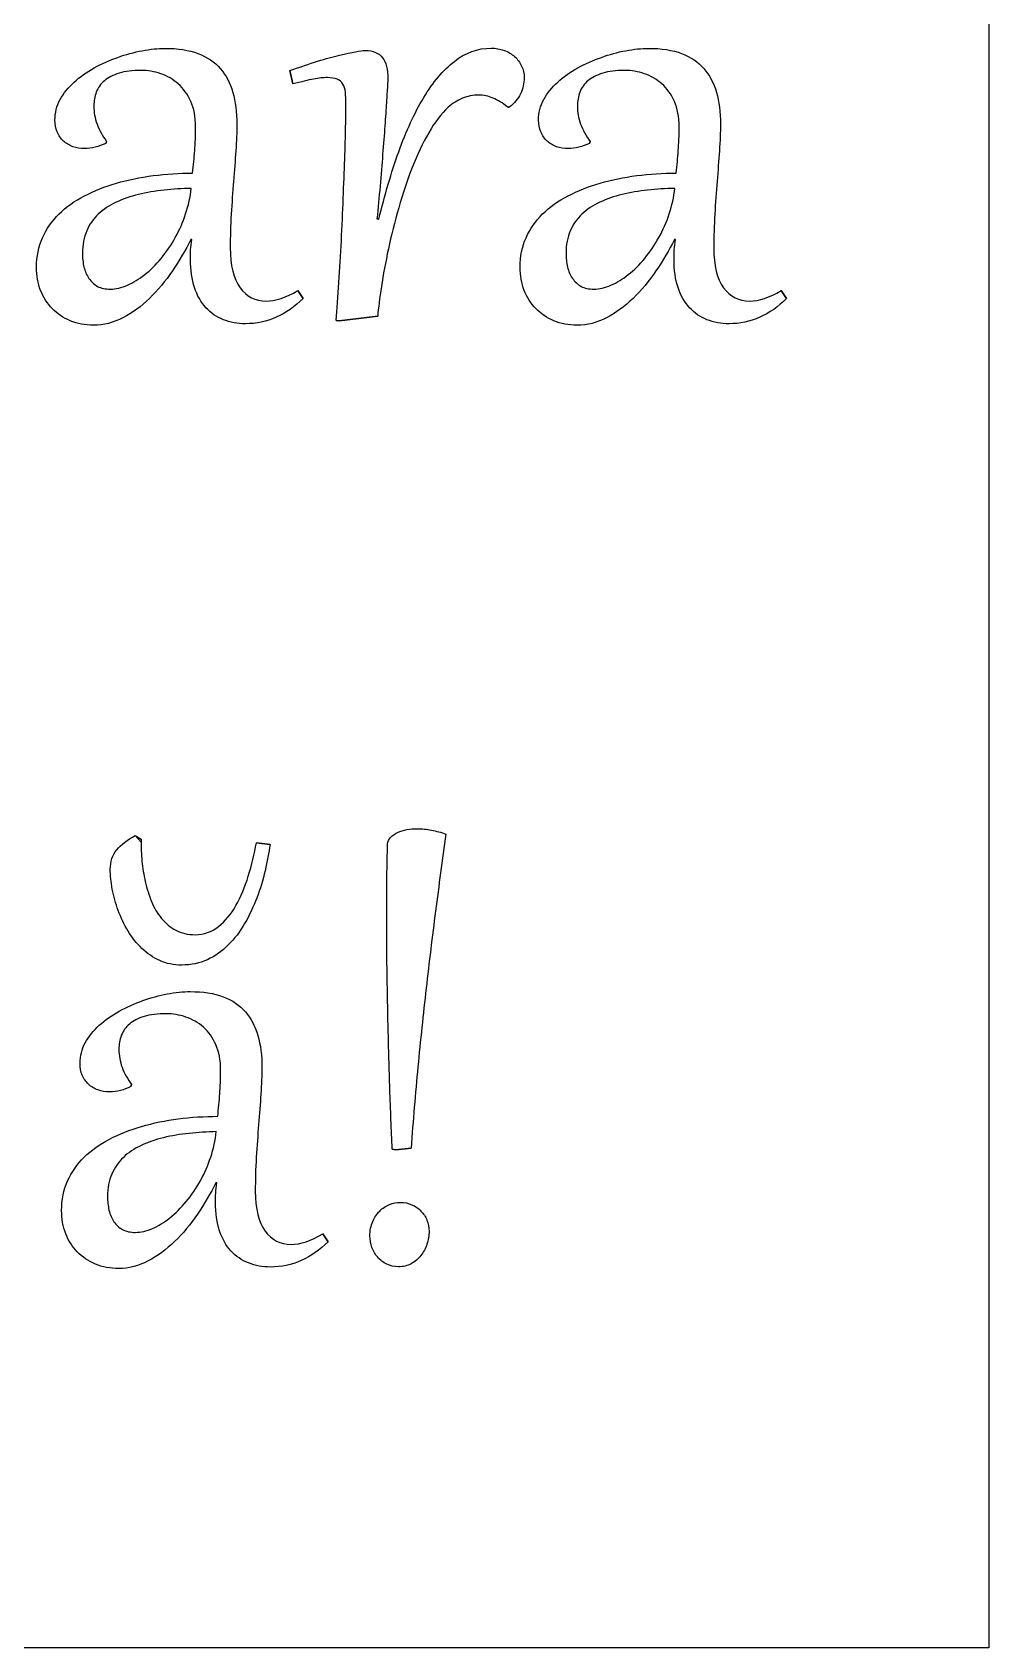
# Model space of a CAD drawing. Extents: x 7 to 168, y 177 to 282.
# Drawn here: x 42.95 to 57.25, y 231.98 to 256.15 of the extents above; entities that cross this region are included whole.
import ezdxf

# ---------------------------------------------------------------- set-up
doc = ezdxf.new("R2010")
doc.units = 0
doc.layers.add('Layer_1', color=7, linetype='CONTINUOUS')

msp = doc.modelspace()

# ---------------------------------------------------------------- linework, layer by layer
at = {"layer": 'Layer_1', "color": 1}
msp.add_lwpolyline([(7.252947, 281.981851), (57.252949, 281.981851), (57.252949, 231.98185), (7.252947, 231.98185), (7.252947, 281.981851)], dxfattribs=at)
at = {"layer": 'Layer_1', "color": 3}
for points in [[(46.844622, 255.376227), (46.803282, 255.574663)], [(50.083037, 255.026136), (50.060995, 255.026136)], [(45.392244, 254.736751), (45.392182, 254.73674)], [(52.624188, 254.736751), (52.624126, 254.73674)], [(44.060996, 254.516254), (44.049961, 254.485937)], [(51.292941, 254.516254), (51.281906, 254.485937)], [(48.104163, 253.356021), (48.131736, 253.353199)], [(45.337132, 253.047276), (45.320593, 253.047276)], [(52.569076, 253.047276), (52.552538, 253.047276)], [(43.699946, 252.843305), (43.699952, 252.843316)], [(50.931891, 252.843305), (50.931897, 252.843316)], [(46.919044, 252.283842), (46.998969, 252.165331)], [(54.150988, 252.283842), (54.230913, 252.165331)], [(47.539165, 251.831835), (47.495068, 251.834657)], [(48.115206, 251.903502), (47.539185, 251.831843), (47.539165, 251.831835)], [(44.490945, 244.131359), (44.576382, 244.076235), (44.576382, 244.032138)], [(46.30168, 244.023872), (46.505628, 243.999065), (46.505636, 243.999067)], [(45.767072, 240.62564), (45.767007, 240.625629)], [(44.435824, 240.405142), (44.424789, 240.374826)], [(48.388036, 239.432249), (48.332915, 239.437752)], [(48.614118, 239.454288), (48.388118, 239.432246), (48.388036, 239.432249)], [(45.711959, 238.936164), (45.695421, 238.936164)], [(44.074769, 238.732194), (44.074777, 238.732205)], [(47.293869, 238.172731), (47.373794, 238.05422)], [(48.426621, 237.679384), (48.426621, 237.679384)]]:
    msp.add_lwpolyline(points, close=True, dxfattribs=at)
for points in [[(43.87633, 255.615941), (43.990246, 255.678412), (44.107838, 255.730777), (44.229107, 255.773037)], [(44.229107, 255.773037), (44.350375, 255.817133), (44.471642, 255.850206), (44.592909, 255.872255)], [(44.592909, 255.872255), (44.716014, 255.89614), (44.829932, 255.908083), (44.934663, 255.908083)], [(44.934663, 255.908083), (45.127588, 255.908083), (45.292034, 255.88236), (45.427999, 255.830912)], [(45.427999, 255.830912), (45.565802, 255.779467), (45.676964, 255.704134), (45.761484, 255.604914)], [(46.803282, 255.574663), (47.108287, 255.684907), (47.355415, 255.762076), (47.544665, 255.806173)], [(47.544665, 255.806173), (47.733916, 255.852107), (47.861614, 255.875074), (47.92776, 255.875074)], [(47.92776, 255.875074), (48.049029, 255.875074), (48.135386, 255.839245), (48.186831, 255.767587)], [(48.186831, 255.767587), (48.240117, 255.697767), (48.266759, 255.593037), (48.266759, 255.453395)], [(48.804218, 255.172209), (48.943859, 255.401881), (49.096363, 255.581944), (49.261728, 255.712399)], [(49.261728, 255.712399), (49.42893, 255.844691), (49.611749, 255.910838), (49.810187, 255.910838)], [(49.810187, 255.910838), (49.880007, 255.910838), (49.945234, 255.899813), (50.005869, 255.877764)], [(50.005869, 255.877764), (50.066502, 255.855715), (50.118867, 255.82448), (50.162965, 255.784058)], [(50.162965, 255.784058), (50.207061, 255.745472), (50.241971, 255.698619), (50.267695, 255.643497)], [(51.108274, 255.615941), (51.22219, 255.678412), (51.339783, 255.730777), (51.461052, 255.773037)], [(51.461052, 255.773037), (51.582319, 255.817133), (51.703586, 255.850206), (51.824853, 255.872255)], [(51.824853, 255.872255), (51.947959, 255.89614), (52.061877, 255.908083), (52.166607, 255.908083)], [(52.166607, 255.908083), (52.359533, 255.908083), (52.523978, 255.88236), (52.659943, 255.830912)], [(52.659943, 255.830912), (52.797747, 255.779467), (52.908908, 255.704134), (52.993428, 255.604914)], [(43.575915, 255.403721), (43.662274, 255.482728), (43.762412, 255.553468), (43.87633, 255.615941)], [(44.248411, 255.536001), (44.158379, 255.508441), (44.084883, 255.470775), (44.027925, 255.423002)], [(44.579139, 255.577344), (44.448685, 255.577344), (44.338442, 255.563563), (44.248411, 255.536001)], [(44.871284, 255.527735), (44.773903, 255.560808), (44.676521, 255.577344), (44.579139, 255.577344)], [(45.13311, 255.376151), (45.05594, 255.444132), (44.968664, 255.494661), (44.871284, 255.527735)], [(45.761484, 255.604914), (45.847842, 255.507533), (45.910314, 255.389022), (45.948899, 255.249382)], [(47.15606, 255.447883), (47.115638, 255.440527), (47.069703, 255.430421), (47.018256, 255.417567)], [(47.266301, 255.464421), (47.233229, 255.460753), (47.196481, 255.45524), (47.15606, 255.447883)], [(47.362765, 255.469925), (47.33153, 255.469925), (47.299376, 255.46809), (47.266301, 255.464421)], [(47.511595, 255.445117), (47.474846, 255.461656), (47.425236, 255.469925), (47.362765, 255.469925)], [(47.594274, 255.373458), (47.575911, 255.406531), (47.548351, 255.430417), (47.511595, 255.445117)], [(48.266759, 255.453395), (48.266759, 255.440526), (48.264925, 255.402859), (48.261256, 255.340396)], [(50.30628, 255.467108), (50.30628, 255.384426), (50.287907, 255.3045), (50.25116, 255.227329)], [(50.267695, 255.643497), (50.293419, 255.590213), (50.30628, 255.531417), (50.30628, 255.467108)], [(50.80786, 255.403721), (50.894218, 255.482728), (50.994356, 255.553468), (51.108274, 255.615941)], [(51.480356, 255.536001), (51.390323, 255.508441), (51.316828, 255.470775), (51.25987, 255.423002)], [(51.811084, 255.577344), (51.680629, 255.577344), (51.570387, 255.563563), (51.480356, 255.536001)], [(52.103229, 255.527735), (52.005847, 255.560808), (51.908465, 255.577344), (51.811084, 255.577344)], [(52.365055, 255.376151), (52.287884, 255.444132), (52.200609, 255.494661), (52.103229, 255.527735)], [(52.993428, 255.604914), (53.079786, 255.507533), (53.142258, 255.389022), (53.180844, 255.249382)], [(43.366456, 255.141895), (43.419739, 255.237439), (43.489559, 255.324714), (43.575915, 255.403721)], [(43.906657, 255.252125), (43.88277, 255.187818), (43.870826, 255.117998), (43.870826, 255.042666)], [(44.027925, 255.423002), (43.972804, 255.375232), (43.932381, 255.318273), (43.906657, 255.252125)], [(45.320523, 255.114322), (45.272752, 255.220891), (45.210281, 255.308167), (45.13311, 255.376151)], [(45.948899, 255.249382), (45.989321, 255.109741), (46.009532, 254.951725), (46.009532, 254.775336)], [(47.018256, 255.417567), (46.968647, 255.406541), (46.910769, 255.392761), (46.844622, 255.376227)], [(47.63286, 255.249436), (47.627347, 255.299045), (47.614485, 255.340386), (47.594274, 255.373458)], [(47.641129, 255.073047), (47.641129, 255.14103), (47.638373, 255.199827), (47.63286, 255.249436)], [(48.261256, 255.340396), (48.257587, 255.277925), (48.252074, 255.196162), (48.244718, 255.095105)], [(49.622778, 255.208037), (49.540096, 255.208037), (49.46017, 255.192419), (49.382999, 255.161185)], [(49.840509, 255.163939), (49.772526, 255.193338), (49.699949, 255.208037), (49.622778, 255.208037)], [(50.25116, 255.227329), (50.216249, 255.151997), (50.160208, 255.084932), (50.083037, 255.026136)], [(50.5984, 255.141895), (50.651684, 255.237439), (50.721504, 255.324714), (50.80786, 255.403721)], [(51.138602, 255.252125), (51.114714, 255.187818), (51.102771, 255.117998), (51.102771, 255.042666)], [(51.25987, 255.423002), (51.204748, 255.375232), (51.164325, 255.318273), (51.138602, 255.252125)], [(52.552467, 255.114322), (52.504697, 255.220891), (52.442226, 255.308167), (52.365055, 255.376151)], [(53.180844, 255.249382), (53.221265, 255.109741), (53.241476, 254.951725), (53.241476, 254.775336)], [(43.289285, 254.835969), (43.289285, 254.944376), (43.315009, 255.046352), (43.366456, 255.141895)], [(43.870826, 255.042666), (43.870826, 254.954471), (43.886445, 254.865358), (43.917681, 254.775325)], [(45.392182, 254.73674), (45.392182, 254.881894), (45.368296, 255.007755), (45.320523, 255.114322)], [(47.635626, 254.73405), (47.639295, 254.877364), (47.641129, 254.990363), (47.641129, 255.073047)], [(48.244718, 255.095105), (48.239205, 254.995887), (48.231858, 254.880132), (48.222676, 254.747839)], [(48.429393, 254.359166), (48.541472, 254.671522), (48.666414, 254.942536), (48.804218, 255.172209)], [(49.170782, 255.026136), (49.066051, 254.930592), (48.96867, 254.803813), (48.87864, 254.645799)], [(49.382999, 255.161185), (49.30583, 255.129949), (49.235091, 255.084932), (49.170782, 255.026136)], [(50.060995, 255.026136), (49.983825, 255.090445), (49.910329, 255.136379), (49.840509, 255.163939)], [(50.521229, 254.835969), (50.521229, 254.944376), (50.546953, 255.046352), (50.5984, 255.141895)], [(51.102771, 255.042666), (51.102771, 254.954471), (51.118389, 254.865358), (51.149625, 254.775325)], [(52.624126, 254.73674), (52.624126, 254.881894), (52.60024, 255.007755), (52.552467, 255.114322)], [(43.322359, 254.656826), (43.300309, 254.710109), (43.289285, 254.769824), (43.289285, 254.835969)], [(43.917681, 254.775325), (43.950754, 254.687131), (43.998525, 254.600773), (44.060996, 254.516254)], [(45.378472, 254.378461), (45.387653, 254.486867), (45.392244, 254.606297), (45.392244, 254.736751)], [(46.009532, 254.775336), (46.009532, 254.654069), (46.004019, 254.520858), (45.992994, 254.375704)], [(47.621853, 254.246223), (47.62921, 254.428125), (47.633801, 254.590734), (47.635626, 254.73405)], [(48.222676, 254.747839), (48.213494, 254.615549), (48.20247, 254.473152), (48.189602, 254.320648)], [(50.554303, 254.656826), (50.532254, 254.710109), (50.521229, 254.769824), (50.521229, 254.835969)], [(51.149625, 254.775325), (51.182698, 254.687131), (51.23047, 254.600773), (51.292941, 254.516254)], [(52.610416, 254.378461), (52.619598, 254.486867), (52.624188, 254.606297), (52.624188, 254.736751)], [(53.241476, 254.775336), (53.241476, 254.654069), (53.235963, 254.520858), (53.224938, 254.375704)], [(43.416065, 254.521777), (43.377479, 254.558524), (43.346244, 254.60354), (43.322359, 254.656826)], [(43.556623, 254.436339), (43.503339, 254.45655), (43.456487, 254.485029), (43.416065, 254.521777)], [(44.049961, 254.485937), (43.945231, 254.43449), (43.839581, 254.408766), (43.733012, 254.408766)], [(48.87864, 254.645799), (48.788607, 254.489621), (48.705924, 254.315988), (48.630592, 254.124899)], [(50.648009, 254.521777), (50.609424, 254.558524), (50.578188, 254.60354), (50.554303, 254.656826)], [(50.788567, 254.436339), (50.735284, 254.45655), (50.688431, 254.485029), (50.648009, 254.521777)], [(51.281906, 254.485937), (51.177175, 254.43449), (51.071525, 254.408766), (50.964956, 254.408766)], [(43.733012, 254.408766), (43.670541, 254.408766), (43.611744, 254.417957), (43.556623, 254.436339)], [(45.348155, 254.042219), (45.361025, 254.157975), (45.37113, 254.270056), (45.378472, 254.378461)], [(45.992994, 254.375704), (45.983812, 254.230551), (45.972787, 254.078049), (45.95992, 253.918196)], [(47.599812, 253.661936), (47.608993, 253.871397), (47.61634, 254.06616), (47.621853, 254.246223)], [(48.131736, 253.353199), (48.21993, 253.713326), (48.319149, 254.048648), (48.429393, 254.359166)], [(48.189602, 254.320648), (48.178577, 254.169983), (48.165715, 254.011968), (48.151017, 253.846602)], [(50.964956, 254.408766), (50.902485, 254.408766), (50.843689, 254.417957), (50.788567, 254.436339)], [(52.5801, 254.042219), (52.592969, 254.157975), (52.603075, 254.270056), (52.610416, 254.378461)], [(53.224938, 254.375704), (53.215756, 254.230551), (53.204732, 254.078049), (53.191864, 253.918196)], [(44.209897, 253.890635), (44.382611, 253.942082), (44.565431, 253.979748), (44.758356, 254.003634)], [(44.758356, 254.003634), (44.951281, 254.029357), (45.147881, 254.042219), (45.348155, 254.042219)], [(48.630592, 254.124899), (48.557095, 253.933812), (48.490031, 253.732618), (48.429398, 253.521319)], [(51.441841, 253.890635), (51.614555, 253.942082), (51.797375, 253.979748), (51.9903, 254.003634)], [(51.9903, 254.003634), (52.183226, 254.029357), (52.379825, 254.042219), (52.5801, 254.042219)], [(43.730339, 253.700468), (43.87733, 253.777637), (44.037182, 253.841026), (44.209897, 253.890635)], [(44.920888, 253.785882), (44.786759, 253.773013), (44.659061, 253.751883), (44.537794, 253.722492)], [(45.326029, 253.813455), (45.190064, 253.809786), (45.055017, 253.800595), (44.920888, 253.785882)], [(45.243349, 253.430358), (45.285609, 253.555302), (45.313169, 253.683001), (45.326029, 253.813455)], [(45.95992, 253.918196), (45.947051, 253.760182), (45.935108, 253.596655), (45.924092, 253.427615)], [(48.151017, 253.846602), (48.136323, 253.683075), (48.120705, 253.519548), (48.104163, 253.356021)], [(50.962283, 253.700468), (51.109274, 253.777637), (51.269127, 253.841026), (51.441841, 253.890635)], [(52.152832, 253.785882), (52.018703, 253.773013), (51.891005, 253.751883), (51.769738, 253.722492)], [(52.557974, 253.813455), (52.422008, 253.809786), (52.286961, 253.800595), (52.152832, 253.785882)], [(52.475294, 253.430358), (52.517554, 253.555302), (52.545114, 253.683001), (52.557974, 253.813455)], [(53.191864, 253.918196), (53.178995, 253.760182), (53.167052, 253.596655), (53.156036, 253.427615)], [(43.349999, 253.43037), (43.456568, 253.535102), (43.583348, 253.625135), (43.730339, 253.700468)], [(44.204309, 253.606736), (44.101414, 253.558965), (44.012301, 253.499251), (43.936968, 253.427593)], [(44.537794, 253.722492), (44.418363, 253.693094), (44.307201, 253.654509), (44.204309, 253.606736)], [(47.572239, 253.030794), (47.583264, 253.24393), (47.592455, 253.454311), (47.599812, 253.661936)], [(48.429398, 253.521319), (48.370602, 253.311857), (48.319155, 253.106989), (48.275057, 252.906715)], [(50.581944, 253.43037), (50.688513, 253.535102), (50.815293, 253.625135), (50.962283, 253.700468)], [(51.436253, 253.606736), (51.333359, 253.558965), (51.244245, 253.499251), (51.168912, 253.427593)], [(51.769738, 253.722492), (51.650307, 253.693094), (51.539146, 253.654509), (51.436253, 253.606736)], [(43.101954, 253.074837), (43.162587, 253.207128), (43.245269, 253.325639), (43.349999, 253.43037)], [(43.936968, 253.427593), (43.863472, 253.357773), (43.805594, 253.274172), (43.763336, 253.17679)], [(45.089008, 253.077581), (45.151478, 253.189662), (45.202926, 253.307255), (45.243349, 253.430358)], [(45.924092, 253.427615), (45.91491, 253.258575), (45.910319, 253.090455), (45.910319, 252.923253)], [(50.333899, 253.074837), (50.394531, 253.207128), (50.477213, 253.325639), (50.581944, 253.43037)], [(51.168912, 253.427593), (51.095416, 253.357773), (51.037539, 253.274172), (50.995281, 253.17679)], [(52.320952, 253.077581), (52.383423, 253.189662), (52.43487, 253.307255), (52.475294, 253.430358)], [(53.156036, 253.427615), (53.146855, 253.258575), (53.142264, 253.090455), (53.142264, 252.923253)], [(43.01376, 252.633865), (43.01376, 252.795554), (43.043158, 252.942545), (43.101954, 253.074837)], [(43.763336, 253.17679), (43.721076, 253.081245), (43.699946, 252.970083), (43.699946, 252.843305)], [(44.876791, 252.766146), (44.955798, 252.861689), (45.026537, 252.965501), (45.089008, 253.077581)], [(45.320593, 253.047276), (45.241586, 252.889261), (45.149717, 252.733084), (45.044987, 252.578744)], [(45.317828, 252.895691), (45.321497, 252.943464), (45.327931, 252.993992), (45.337132, 253.047276)], [(47.53641, 252.405164), (47.54928, 252.610951), (47.561222, 252.819494), (47.572239, 253.030794)], [(50.245704, 252.633865), (50.245704, 252.795554), (50.275102, 252.942545), (50.333899, 253.074837)], [(50.995281, 253.17679), (50.953021, 253.081245), (50.931891, 252.970083), (50.931891, 252.843305)], [(52.108735, 252.766146), (52.187742, 252.861689), (52.258481, 252.965501), (52.320952, 253.077581)], [(52.552538, 253.047276), (52.473531, 252.889261), (52.381662, 252.733084), (52.276931, 252.578744)], [(52.549772, 252.895691), (52.553441, 252.943464), (52.559876, 252.993992), (52.569076, 253.047276)], [(43.699952, 252.843316), (43.699952, 252.771658), (43.707299, 252.702756), (43.721994, 252.636608)], [(45.315005, 252.752376), (45.315005, 252.800149), (45.315946, 252.84792), (45.317828, 252.895691)], [(45.910319, 252.923253), (45.910319, 252.65867), (45.95901, 252.459314), (46.056392, 252.325185)], [(48.275057, 252.906715), (48.232797, 252.708277), (48.197887, 252.520863), (48.170327, 252.344474)], [(50.931897, 252.843316), (50.931897, 252.771658), (50.939244, 252.702756), (50.953938, 252.636608)], [(52.54695, 252.752376), (52.54695, 252.800149), (52.547891, 252.84792), (52.549772, 252.895691)], [(53.142264, 252.923253), (53.142264, 252.65867), (53.190955, 252.459314), (53.288336, 252.325185)], [(43.074392, 252.286599), (43.033971, 252.393168), (43.01376, 252.508923), (43.01376, 252.633865)], [(43.721994, 252.636608), (43.738532, 252.572301), (43.763336, 252.515343), (43.796407, 252.465734)], [(44.6315, 252.523609), (44.717856, 252.591593), (44.79962, 252.672438), (44.876791, 252.766146)], [(45.044987, 252.578744), (44.942094, 252.426241), (44.828176, 252.289356), (44.703232, 252.168088)], [(45.375641, 252.330696), (45.335217, 252.451964), (45.315005, 252.592523), (45.315005, 252.752376)], [(50.306337, 252.286599), (50.265915, 252.393168), (50.245704, 252.508923), (50.245704, 252.633865)], [(50.953938, 252.636608), (50.970476, 252.572301), (50.995281, 252.515343), (51.028352, 252.465734)], [(51.863444, 252.523609), (51.949801, 252.591593), (52.031564, 252.672438), (52.108735, 252.766146)], [(52.276931, 252.578744), (52.174038, 252.426241), (52.06012, 252.289356), (51.935177, 252.168088)], [(52.607585, 252.330696), (52.567162, 252.451964), (52.54695, 252.592523), (52.54695, 252.752376)], [(43.796407, 252.465734), (43.831318, 252.416123), (43.874497, 252.376619), (43.925944, 252.347221)], [(43.925944, 252.347221), (43.979228, 252.319661), (44.042618, 252.305881), (44.116114, 252.305881)], [(44.116114, 252.305881), (44.198796, 252.305881), (44.284234, 252.325173), (44.372428, 252.363759)], [(44.372428, 252.363759), (44.460623, 252.402344), (44.54698, 252.455628), (44.6315, 252.523609)], [(45.546515, 252.027528), (45.473021, 252.108373), (45.416063, 252.209429), (45.375641, 252.330696)], [(46.056392, 252.325185), (46.15561, 252.192892), (46.285145, 252.126746), (46.444998, 252.126746)], [(47.495068, 251.834657), (47.509762, 252.009208), (47.523543, 252.199377), (47.53641, 252.405164)], [(48.170327, 252.344474), (48.144603, 252.169922), (48.126229, 252.022931), (48.115206, 251.903502)], [(51.028352, 252.465734), (51.063263, 252.416123), (51.106442, 252.376619), (51.157889, 252.347221)], [(51.157889, 252.347221), (51.211172, 252.319661), (51.274562, 252.305881), (51.348059, 252.305881)], [(51.348059, 252.305881), (51.43074, 252.305881), (51.516178, 252.325173), (51.604373, 252.363759)], [(51.604373, 252.363759), (51.692567, 252.402344), (51.778924, 252.455628), (51.863444, 252.523609)], [(52.77846, 252.027528), (52.704965, 252.108373), (52.648007, 252.209429), (52.607585, 252.330696)], [(53.288336, 252.325185), (53.387554, 252.192892), (53.51709, 252.126746), (53.676942, 252.126746)], [(43.248024, 252.013747), (43.17453, 252.090918), (43.116652, 252.181868), (43.074392, 252.286599)], [(44.703232, 252.168088), (44.580129, 252.048658), (44.447837, 251.952195), (44.306357, 251.878701)], [(46.444998, 252.126746), (46.586476, 252.126746), (46.744491, 252.179111), (46.919044, 252.283842)], [(46.998969, 252.165331), (46.875864, 252.042228), (46.741735, 251.948521), (46.596582, 251.884212)], [(50.479968, 252.013747), (50.406474, 252.090918), (50.348597, 252.181868), (50.306337, 252.286599)], [(51.935177, 252.168088), (51.812073, 252.048658), (51.679782, 251.952195), (51.538302, 251.878701)], [(53.676942, 252.126746), (53.81842, 252.126746), (53.976436, 252.179111), (54.150988, 252.283842)], [(54.230913, 252.165331), (54.107808, 252.042228), (53.973679, 251.948521), (53.828527, 251.884212)], [(43.518119, 251.831846), (43.413388, 251.875944), (43.323357, 251.936578), (43.248024, 252.013747)], [(43.865385, 251.765702), (43.738607, 251.765702), (43.622852, 251.78775), (43.518119, 251.831846)], [(44.306357, 251.878701), (44.166718, 251.803368), (44.019727, 251.765702), (43.865385, 251.765702)], [(45.808344, 251.848384), (45.707288, 251.888806), (45.620011, 251.94852), (45.546515, 252.027528)], [(46.139072, 251.787749), (46.019643, 251.787749), (45.9094, 251.807961), (45.808344, 251.848384)], [(46.596582, 251.884212), (46.451428, 251.819903), (46.298924, 251.787749), (46.139072, 251.787749)], [(50.750064, 251.831846), (50.645333, 251.875944), (50.555301, 251.936578), (50.479968, 252.013747)], [(51.09733, 251.765702), (50.970552, 251.765702), (50.854796, 251.78775), (50.750064, 251.831846)], [(51.538302, 251.878701), (51.398662, 251.803368), (51.251671, 251.765702), (51.09733, 251.765702)], [(53.040288, 251.848384), (52.939232, 251.888806), (52.851956, 251.94852), (52.77846, 252.027528)], [(53.371016, 251.787749), (53.251587, 251.787749), (53.141345, 251.807961), (53.040288, 251.848384)], [(53.828527, 251.884212), (53.683372, 251.819903), (53.530869, 251.787749), (53.371016, 251.787749)], [(44.212581, 243.916385), (44.27689, 243.995392), (44.369678, 244.06705), (44.490945, 244.131359)], [(48.264095, 244.001813), (48.265977, 244.042237), (48.280676, 244.076229), (48.308192, 244.103789)], [(48.308192, 244.103789), (48.335754, 244.133187), (48.370664, 244.157073), (48.412922, 244.175448)], [(48.412922, 244.175448), (48.455182, 244.195659), (48.502036, 244.210358), (48.553483, 244.219545)], [(48.553483, 244.219545), (48.606766, 244.228727), (48.660051, 244.233318), (48.713336, 244.233318)], [(48.713336, 244.233318), (48.777644, 244.233318), (48.846545, 244.22597), (48.920042, 244.211276)], [(48.920042, 244.211276), (48.993536, 244.198407), (49.065194, 244.179114), (49.135016, 244.153398)], [(49.135016, 244.153398), (49.081732, 243.767547), (49.030285, 243.383534), (48.980674, 243.001358)], [(44.11612, 243.626997), (44.11612, 243.742751), (44.148273, 243.839214), (44.212581, 243.916385)], [(44.576382, 244.032138), (44.576382, 243.945782), (44.580973, 243.851157), (44.590154, 243.748262)], [(46.180412, 243.525022), (46.230021, 243.690385), (46.270443, 243.856668), (46.30168, 244.023872)], [(46.505636, 243.999067), (46.489098, 243.874124), (46.464293, 243.74275), (46.431223, 243.604947)], [(48.25306, 243.51399), (48.254942, 243.68854), (48.25862, 243.851148), (48.264095, 244.001813)], [(44.146436, 243.32934), (44.126225, 243.435909), (44.11612, 243.535128), (44.11612, 243.626997)], [(44.590154, 243.748262), (44.599336, 243.647206), (44.615872, 243.545232), (44.639763, 243.442339)], [(46.431223, 243.604947), (46.399986, 243.467143), (46.358645, 243.331177), (46.3072, 243.197048)], [(44.639763, 243.442339), (44.663651, 243.339444), (44.694887, 243.240225), (44.733472, 243.144682)], [(45.995754, 243.084049), (46.06925, 243.214504), (46.130803, 243.361494), (46.180412, 243.525022)], [(48.250238, 242.960018), (48.250238, 243.15478), (48.251179, 243.339437), (48.25306, 243.51399)], [(44.234631, 243.009636), (44.196045, 243.116203), (44.166647, 243.222771), (44.146436, 243.32934)], [(44.733472, 243.144682), (44.772056, 243.049138), (44.821665, 242.964619), (44.8823, 242.891122)], [(46.3072, 243.197048), (46.255753, 243.064756), (46.195119, 242.937058), (46.125299, 242.813954)], [(44.383458, 242.700955), (44.324661, 242.800173), (44.275052, 242.903067), (44.234631, 243.009636)], [(44.8823, 242.891122), (44.942932, 242.817628), (45.01459, 242.758832), (45.097274, 242.714733)], [(45.733928, 242.769857), (45.834984, 242.8507), (45.922259, 242.955431), (45.995754, 243.084049)], [(48.255741, 242.130437), (48.252072, 242.420744), (48.250238, 242.697271), (48.250238, 242.960018)], [(48.980674, 243.001358), (48.931065, 242.619182), (48.884213, 242.23425), (48.840116, 241.846561)], [(44.590163, 242.441884), (44.511156, 242.517216), (44.442254, 242.603574), (44.383458, 242.700955)], [(45.097274, 242.714733), (45.179956, 242.670637), (45.276418, 242.648589), (45.386662, 242.648589)], [(45.386662, 242.648589), (45.518952, 242.648589), (45.634708, 242.689012), (45.733928, 242.769857)], [(46.125299, 242.813954), (46.055478, 242.692687), (45.973714, 242.586118), (45.880009, 242.494247)], [(44.857503, 242.259983), (44.758284, 242.305918), (44.66917, 242.366551), (44.590163, 242.441884)], [(45.880009, 242.494247), (45.788138, 242.402378), (45.684325, 242.328883), (45.568571, 242.273761)], [(45.185477, 242.193836), (45.066046, 242.193836), (44.956722, 242.215885), (44.857503, 242.259983)], [(45.568571, 242.273761), (45.454653, 242.220478), (45.326955, 242.193836), (45.185477, 242.193836)], [(48.272279, 241.245738), (48.264923, 241.547069), (48.25941, 241.841969), (48.255741, 242.130437)], [(44.251155, 241.50483), (44.365073, 241.567301), (44.482665, 241.619666), (44.603932, 241.661926)], [(44.603932, 241.661926), (44.7252, 241.706022), (44.846467, 241.739095), (44.967734, 241.761144)], [(44.967734, 241.761144), (45.090839, 241.785029), (45.204757, 241.796972), (45.309488, 241.796972)], [(45.309488, 241.796972), (45.502413, 241.796972), (45.666859, 241.771248), (45.802827, 241.719801)], [(45.802827, 241.719801), (45.94063, 241.668356), (46.051792, 241.593023), (46.136312, 241.493803)], [(48.840116, 241.846561), (48.796018, 241.458875), (48.754676, 241.066593), (48.716091, 240.669717)], [(43.950743, 241.29261), (44.037099, 241.371617), (44.137237, 241.442357), (44.251155, 241.50483)], [(44.623236, 241.42489), (44.533204, 241.39733), (44.459708, 241.359664), (44.40275, 241.311891)], [(44.953967, 241.466233), (44.823513, 241.466233), (44.713269, 241.452452), (44.623236, 241.42489)], [(45.246109, 241.416624), (45.148728, 241.449697), (45.051347, 241.466233), (44.953967, 241.466233)], [(46.136312, 241.493803), (46.222668, 241.396422), (46.285139, 241.277911), (46.323724, 241.138271)], [(43.741281, 241.030784), (43.794564, 241.126327), (43.864385, 241.213603), (43.950743, 241.29261)], [(44.40275, 241.311891), (44.347629, 241.264121), (44.307206, 241.207162), (44.281482, 241.141014)], [(45.507938, 241.26504), (45.430767, 241.333021), (45.343491, 241.383549), (45.246109, 241.416624)], [(45.695351, 241.003211), (45.647578, 241.10978), (45.585107, 241.197056), (45.507938, 241.26504)], [(48.297087, 240.336232), (48.287905, 240.641237), (48.279636, 240.944406), (48.272279, 241.245738)], [(43.66411, 240.724858), (43.66411, 240.833265), (43.689834, 240.93524), (43.741281, 241.030784)], [(44.281482, 241.141014), (44.257597, 241.076707), (44.245654, 241.006887), (44.245654, 240.931555)], [(45.767007, 240.625629), (45.767007, 240.770783), (45.743122, 240.896644), (45.695351, 241.003211)], [(46.323724, 241.138271), (46.364146, 240.998629), (46.384357, 240.840614), (46.384357, 240.664225)], [(43.697184, 240.545714), (43.675134, 240.598998), (43.66411, 240.658712), (43.66411, 240.724858)], [(44.245654, 240.931555), (44.245654, 240.84336), (44.261272, 240.754247), (44.292509, 240.664214)], [(43.79089, 240.410665), (43.752304, 240.447413), (43.721069, 240.492429), (43.697184, 240.545714)], [(44.292509, 240.664214), (44.325581, 240.576019), (44.373353, 240.489662), (44.435824, 240.405142)], [(45.753299, 240.26735), (45.762481, 240.375756), (45.767072, 240.495185), (45.767072, 240.62564)], [(46.384357, 240.664225), (46.384357, 240.542958), (46.378844, 240.409747), (46.367819, 240.264593)], [(48.716091, 240.669717), (48.679344, 240.272843), (48.645353, 239.8677), (48.614118, 239.454288)], [(43.931451, 240.325228), (43.878167, 240.345439), (43.831313, 240.373918), (43.79089, 240.410665)], [(44.107839, 240.297655), (44.045369, 240.297655), (43.986572, 240.306846), (43.931451, 240.325228)], [(44.424789, 240.374826), (44.320056, 240.323379), (44.214407, 240.297655), (44.107839, 240.297655)], [(45.72298, 239.931108), (45.73585, 240.046864), (45.745956, 240.158945), (45.753299, 240.26735)], [(46.367819, 240.264593), (46.358637, 240.11944), (46.347612, 239.966938), (46.334745, 239.807085)], [(48.332915, 239.437752), (48.320046, 239.731734), (48.308103, 240.031227), (48.297087, 240.336232)], [(44.105164, 239.589356), (44.252155, 239.666525), (44.412007, 239.729914), (44.584722, 239.779523)], [(44.584722, 239.779523), (44.757436, 239.830971), (44.940256, 239.868637), (45.133181, 239.892522)], [(45.133181, 239.892522), (45.326106, 239.918246), (45.522706, 239.931108), (45.72298, 239.931108)], [(46.334745, 239.807085), (46.321876, 239.649071), (46.309933, 239.485544), (46.298917, 239.316504)], [(43.724827, 239.319259), (43.831394, 239.423991), (43.958173, 239.514024), (44.105164, 239.589356)], [(44.579131, 239.495625), (44.476238, 239.447854), (44.387125, 239.38814), (44.31179, 239.316481)], [(44.912616, 239.611381), (44.793187, 239.581983), (44.682025, 239.543398), (44.579131, 239.495625)], [(45.29571, 239.674771), (45.161581, 239.661902), (45.033883, 239.640772), (44.912616, 239.611381)], [(45.700854, 239.702344), (45.564887, 239.698675), (45.429839, 239.689484), (45.29571, 239.674771)], [(45.618171, 239.319247), (45.660431, 239.444191), (45.687992, 239.57189), (45.700854, 239.702344)], [(43.476779, 238.963726), (43.537414, 239.096017), (43.620096, 239.214528), (43.724827, 239.319259)], [(44.31179, 239.316481), (44.238296, 239.246662), (44.180419, 239.163061), (44.138159, 239.065679)], [(45.463833, 238.966469), (45.526303, 239.078551), (45.57775, 239.196144), (45.618171, 239.319247)], [(46.298917, 239.316504), (46.289735, 239.147464), (46.285144, 238.979344), (46.285144, 238.812142)], [(44.138159, 239.065679), (44.095899, 238.970134), (44.074769, 238.858972), (44.074769, 238.732194)], [(43.388585, 238.522754), (43.388585, 238.684443), (43.417983, 238.831434), (43.476779, 238.963726)], [(45.251613, 238.655034), (45.33062, 238.750578), (45.40136, 238.85439), (45.463833, 238.966469)], [(45.695421, 238.936164), (45.616414, 238.77815), (45.524545, 238.621973), (45.419814, 238.467633)], [(45.689833, 238.641265), (45.689833, 238.689037), (45.690774, 238.736809), (45.692655, 238.78458)], [(45.692655, 238.78458), (45.696324, 238.832353), (45.702759, 238.882881), (45.711959, 238.936164)], [(46.285144, 238.812142), (46.285144, 238.547559), (46.333835, 238.348202), (46.431217, 238.214073)], [(43.449217, 238.175488), (43.408796, 238.282057), (43.388585, 238.397812), (43.388585, 238.522754)], [(44.074777, 238.732205), (44.074777, 238.660547), (44.082124, 238.591644), (44.096819, 238.525497)], [(44.096819, 238.525497), (44.113357, 238.46119), (44.138161, 238.404232), (44.171232, 238.354623)], [(45.006322, 238.412498), (45.09268, 238.480482), (45.174444, 238.561327), (45.251613, 238.655034)], [(45.750466, 238.219585), (45.710044, 238.340852), (45.689833, 238.481412), (45.689833, 238.641265)], [(48.145502, 238.514474), (48.189599, 238.558572), (48.23829, 238.590726), (48.291575, 238.610937)], [(48.291575, 238.610937), (48.346697, 238.632986), (48.400899, 238.644011), (48.454183, 238.644011)], [(48.454183, 238.644011), (48.516654, 238.644011), (48.574531, 238.632067), (48.627815, 238.60818)], [(48.627815, 238.60818), (48.6811, 238.586133), (48.726116, 238.554897), (48.762864, 238.514474)], [(44.171232, 238.354623), (44.206141, 238.305012), (44.249319, 238.265508), (44.300767, 238.236109)], [(44.747251, 238.252648), (44.835445, 238.291233), (44.921802, 238.344517), (45.006322, 238.412498)], [(45.419814, 238.467633), (45.31692, 238.31513), (45.203002, 238.178244), (45.07806, 238.056977)], [(47.99943, 238.139649), (47.99943, 238.22233), (48.013211, 238.294907), (48.040773, 238.357377)], [(48.040773, 238.357377), (48.068333, 238.419848), (48.103242, 238.472214), (48.145502, 238.514474)], [(48.762864, 238.514474), (48.801449, 238.475888), (48.830847, 238.429954), (48.851058, 238.37667)], [(48.851058, 238.37667), (48.873107, 238.325223), (48.884132, 238.270101), (48.884132, 238.211305)], [(43.622852, 237.902636), (43.549356, 237.979806), (43.491477, 238.070757), (43.449217, 238.175488)], [(44.300767, 238.236109), (44.354052, 238.208549), (44.417442, 238.194769), (44.490936, 238.194769)], [(44.490936, 238.194769), (44.573618, 238.194769), (44.659056, 238.214062), (44.747251, 238.252648)], [(45.07806, 238.056977), (44.954955, 237.937547), (44.822663, 237.841084), (44.681185, 237.767589)], [(45.921343, 237.916417), (45.847847, 237.997262), (45.790888, 238.098318), (45.750466, 238.219585)], [(46.431217, 238.214073), (46.530435, 238.081781), (46.65997, 238.015635), (46.819823, 238.015635)], [(46.819823, 238.015635), (46.961303, 238.015635), (47.119318, 238.068), (47.293869, 238.172731)], [(47.373794, 238.05422), (47.250691, 237.931117), (47.116562, 237.83741), (46.971407, 237.773101)], [(48.029746, 237.968772), (48.009535, 238.023893), (47.99943, 238.080852), (47.99943, 238.139649)], [(48.884132, 238.211305), (48.884132, 238.146998), (48.873107, 238.08269), (48.851058, 238.018381)], [(43.892947, 237.720735), (43.788216, 237.764833), (43.698184, 237.825467), (43.622852, 237.902636)], [(46.183169, 237.737273), (46.082113, 237.777695), (45.994837, 237.837409), (45.921343, 237.916417)], [(48.115186, 237.822699), (48.078437, 237.864959), (48.049957, 237.91365), (48.029746, 237.968772)], [(48.250232, 237.720724), (48.196949, 237.746447), (48.151933, 237.780439), (48.115186, 237.822699)], [(48.760106, 237.847504), (48.721523, 237.797894), (48.673751, 237.757472), (48.616791, 237.726235)], [(48.851058, 238.018381), (48.830847, 237.95591), (48.80053, 237.898951), (48.760106, 237.847504)], [(44.240213, 237.654591), (44.113433, 237.654591), (43.997678, 237.676639), (43.892947, 237.720735)], [(44.681185, 237.767589), (44.541543, 237.692257), (44.394553, 237.654591), (44.240213, 237.654591)], [(46.5139, 237.676638), (46.394469, 237.676638), (46.284225, 237.69685), (46.183169, 237.737273)], [(46.971407, 237.773101), (46.826255, 237.708792), (46.673752, 237.676638), (46.5139, 237.676638)], [(48.426621, 237.679384), (48.362314, 237.679384), (48.303518, 237.693164), (48.250232, 237.720724)], [(48.616791, 237.726235), (48.559833, 237.695001), (48.496443, 237.679384), (48.426621, 237.679384)]]:
    msp.add_open_spline(points, degree=3, dxfattribs=at)

doc.saveas('drawing.dxf')
